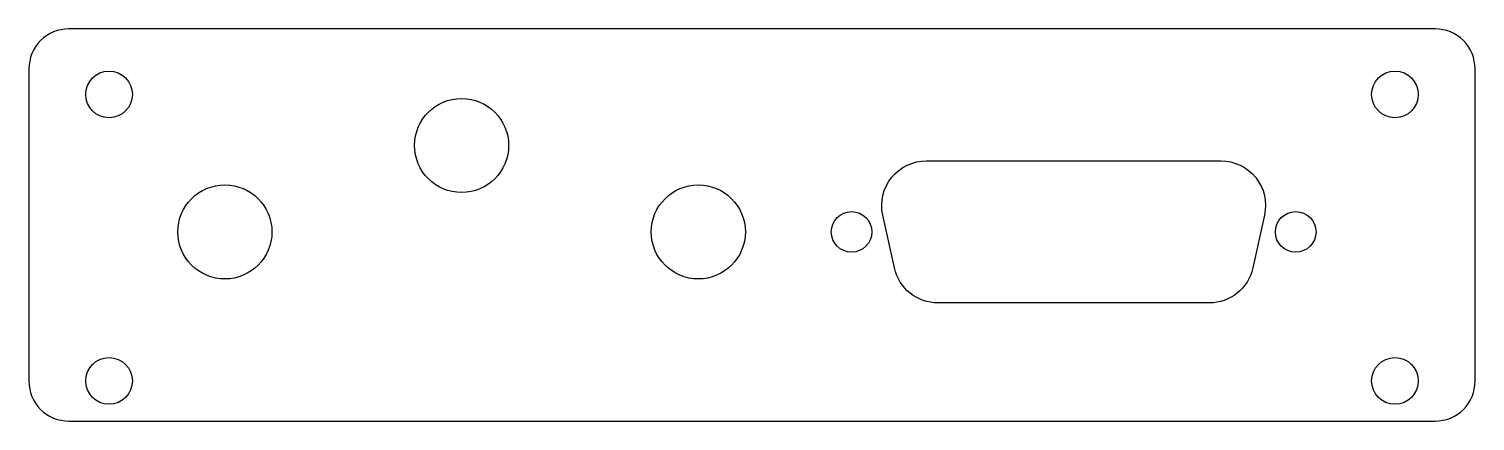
# Model space of a CAD drawing. Extents: x -8.55 to -4.27, y -0.01 to 1.15.
import ezdxf

# ---------------------------------------------------------------- set-up
doc = ezdxf.new("R2010")
doc.units = 0
doc.header["$MEASUREMENT"] = 0
doc.layers.get('0').update_dxf_attribs({"linetype": 'CONTINUOUS'})
doc.layers.add('DEFAULT', color=7, linetype='CONTINUOUS')

msp = doc.modelspace()

# ---------------------------------------------------------------- linework, layer by layer
at = {"color": 1, "linetype": 'CONTINUOUS'}
for centre in [(-8.3086, 0.9576), (-4.5094, 0.9576), (-8.3086, 0.1111), (-4.5094, 0.1111)]:
    msp.add_circle(centre, 0.0689, dxfattribs=at)
at = {"layer": 'DEFAULT', "color": 1}
msp.add_lwpolyline([(-8.5452, 0.1103, 0.414214), (-8.4272, -0.0077), (-4.3907, -0.0077, 0.414214), (-4.2727, 0.1103), (-4.2727, 1.0333, 0.414214), (-4.3907, 1.1513), (-8.4272, 1.1513, 0.414214), (-8.5452, 1.0333)], format="xyb", close=True, dxfattribs=at)
at = {"layer": 'DEFAULT'}
msp.add_lwpolyline([(-6.0226, 0.6008, -0.479498), (-5.8937, 0.7613), (-5.0237, 0.7613, -0.479498), (-4.8948, 0.6008), (-4.9293, 0.4448, -0.35181), (-5.0582, 0.3413), (-5.8592, 0.3413, -0.35181), (-5.9881, 0.4448)], format="xyb", close=True, dxfattribs=at)
for centre, radius in [((-7.2669, 0.8068), 0.139), ((-7.9663, 0.5513), 0.139), ((-6.5676, 0.5513), 0.139), ((-6.1147, 0.5513), 0.06), ((-4.8027, 0.5513), 0.06)]:
    msp.add_circle(centre, radius, dxfattribs=at)

doc.saveas('drawing.dxf')
